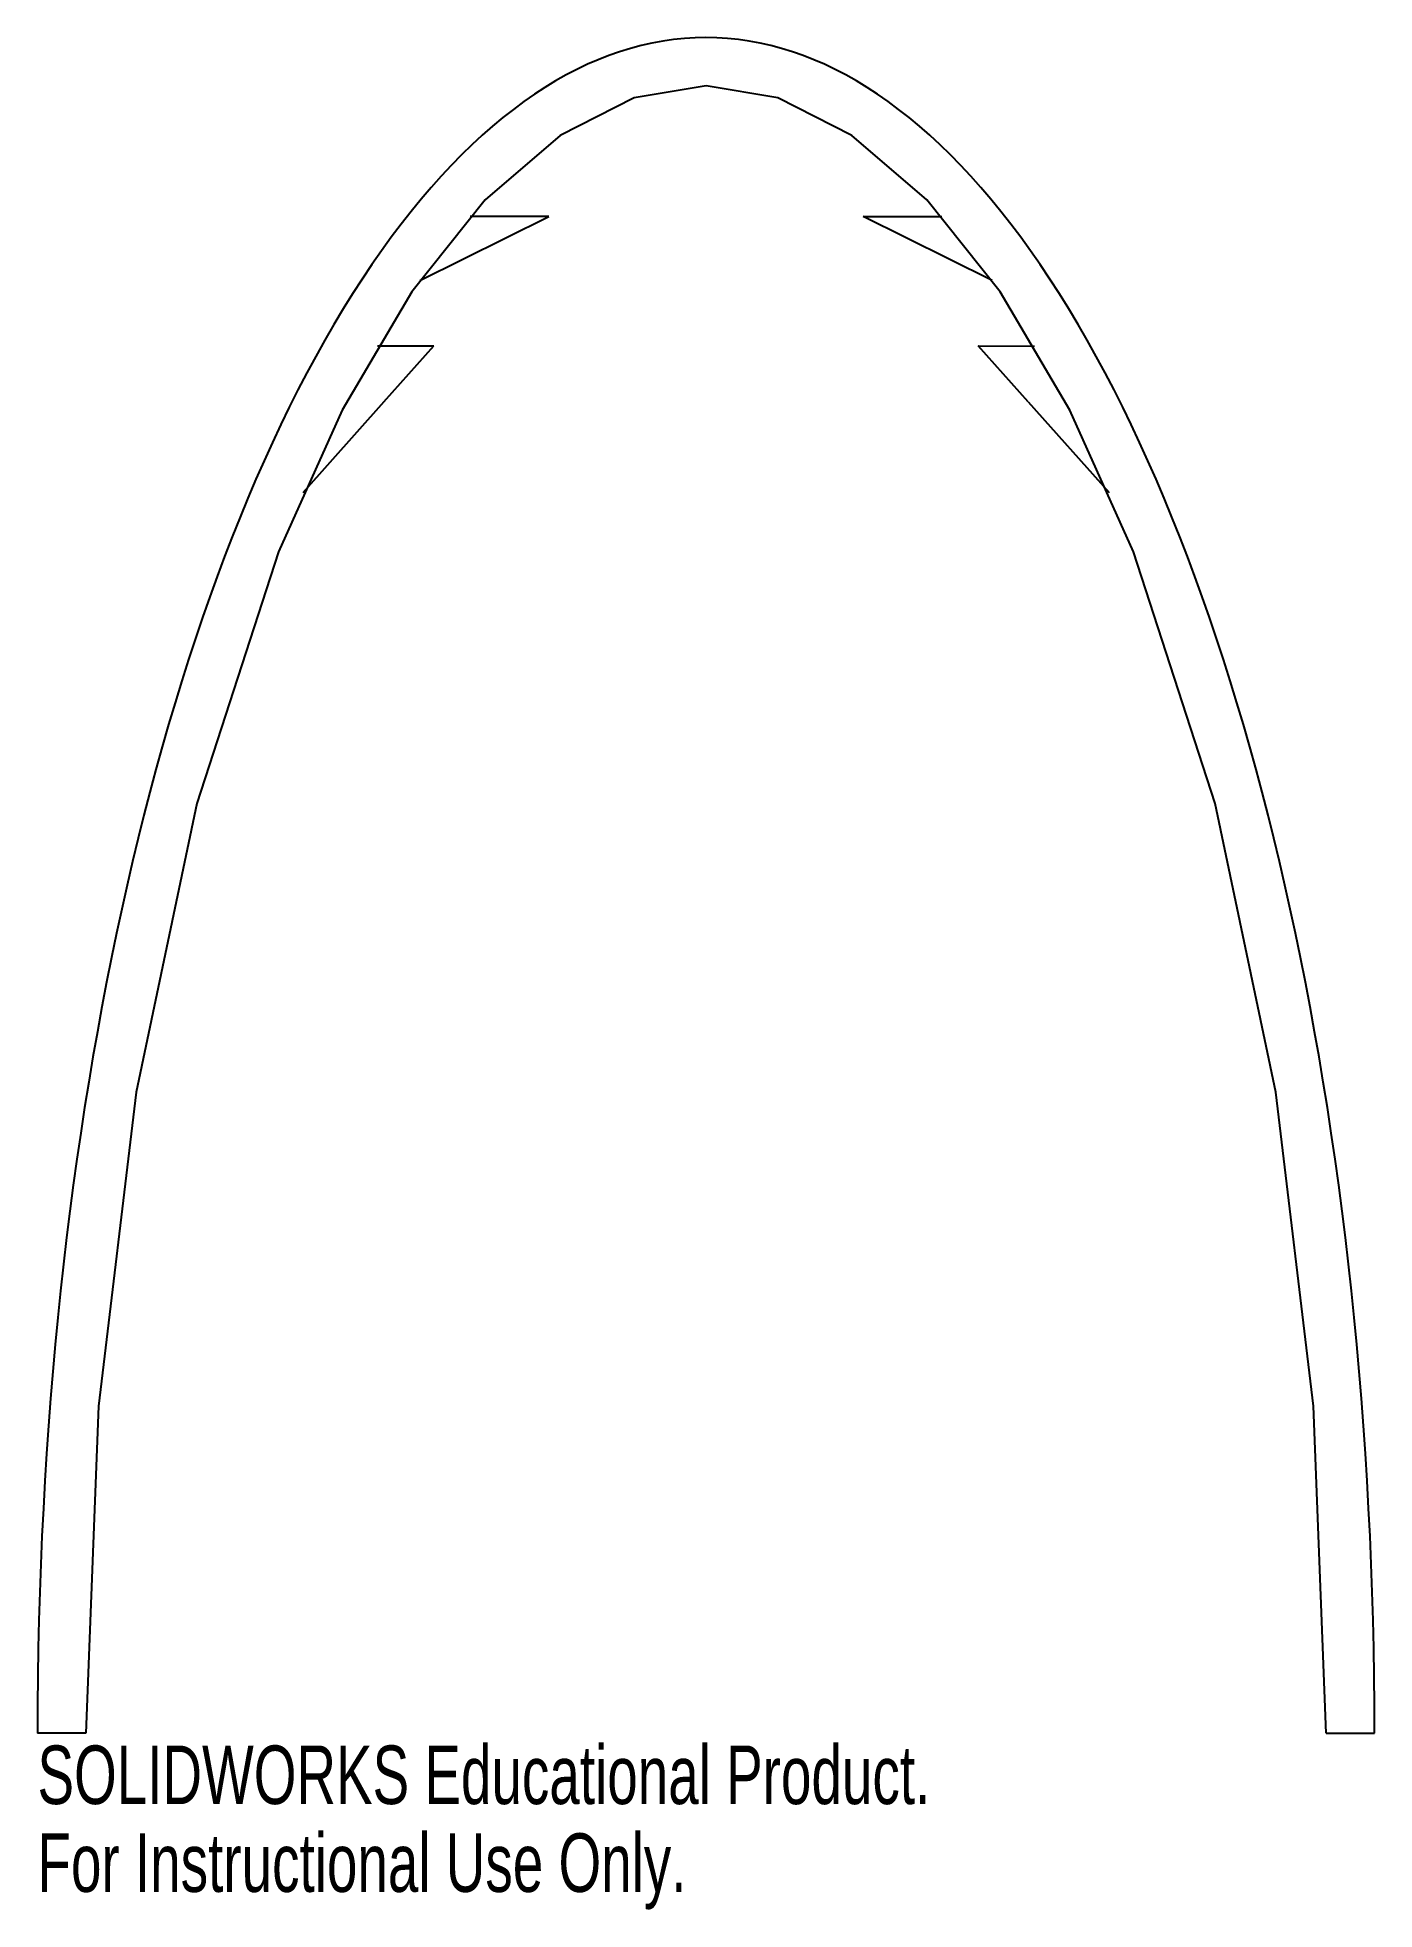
# Model space of a CAD drawing. Header units: millimetres. Extents: x -55 to 55, y -15 to 140.
import ezdxf

# ---------------------------------------------------------------- set-up
doc = ezdxf.new("R2010")
doc.units = ezdxf.units.MM
doc.styles.add('SLDTEXTSTYLE0', font='TXT', dxfattribs={"width": 0.7})

msp = doc.modelspace()

# ---------------------------------------------------------------- linework, layer by layer
at = {"color": 7, "linetype": 'Continuous'}
for p, q in [((-23.62, 119.92), (-12.97, 125.2)), ((-12.97, 125.2), (-19.47, 125.2)), ((12.97, 125.2), (19.47, 125.2)), ((23.62, 119.92), (12.97, 125.2)), ((-27.11, 114.52), (-22.47, 114.52)), ((-26.58, 109.9), (-22.47, 114.52)), ((26.58, 109.9), (22.47, 114.52)), ((22.47, 114.52), (27.12, 114.5)), ((-26.58, 109.9), (-33.27, 102.38)), ((26.58, 109.9), (33.26, 102.4)), ((-51.17, 0), (-55.17, 0)), ((51.17, 0), (55.17, 0))]:
    msp.add_line(p, q, dxfattribs=at)
at = {"color": 7, "linetype": 'Continuous', "flags": 128}
msp.add_lwpolyline([(51.17, 0), (50.13, 26.99), (47.03, 52.92), (42.01, 76.75), (35.29, 97.51), (30.03, 109.22), (24.28, 118.97), (18.22, 126.56), (12.03, 131.89), (5.93, 134.98), (0, 135.97), (-5.93, 134.98), (-12.03, 131.89), (-18.22, 126.56), (-24.28, 118.97), (-30.03, 109.22), (-35.29, 97.51), (-42.01, 76.75), (-47.03, 52.92), (-50.13, 26.99), (-51.17, 0)], dxfattribs=at)
at = {"color": 7, "linetype": 'Continuous'}
msp.add_ellipse((0, 0), major_axis=(0, 139.97), ratio=0.394175, start_param=4.712389, end_param=7.853982, dxfattribs=at)

# ---------------------------------------------------------------- texts
at = {"color": 7, "linetype": 'Continuous', "char_height": 4.8336, "attachment_point": 1, "style": 'SLDTEXTSTYLE0'}
for s, insert in [('SOLIDWORKS Educational Product.', (-55.17, -1.02)), ('For Instructional Use Only.', (-55.17, -8.27))]:
    msp.add_mtext(s, dxfattribs=dict(at, insert=insert))

doc.saveas('drawing.dxf')
